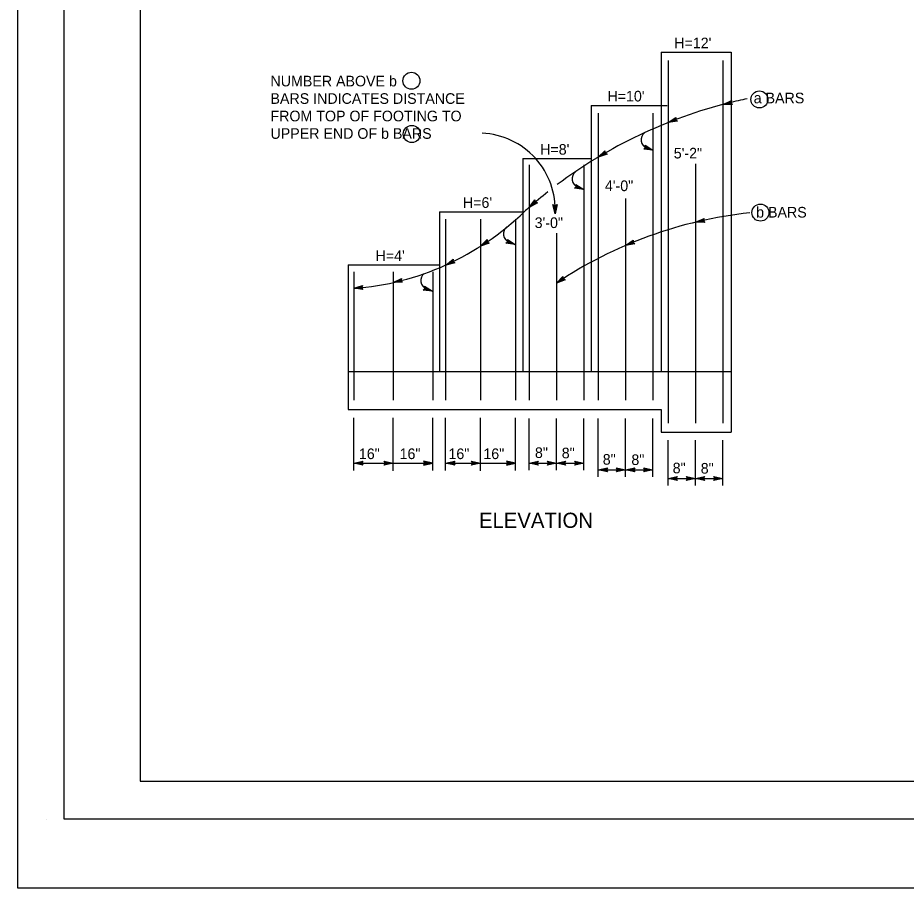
# Model space of a CAD drawing. Extents: x -894 to 866, y -476 to 714.
# Drawn here: x -894 to -309, y -476 to 96 of the extents above; entities that cross this region are included whole.
import ezdxf

# ---------------------------------------------------------------- set-up
doc = ezdxf.new("R2010")
doc.units = 0
doc.layers.add('10 Sheet Format', color=7, linetype='Continuous')
doc.layers.add('60 Nongeo Data', color=7, linetype='Continuous')

msp = doc.modelspace()

# ---------------------------------------------------------------- linework, layer by layer
at = {"layer": '10 Sheet Format'}
for p, q in [((-813.45, 643.97), (-813.45, -406.03)), ((-813.45, -406.03), (-438.24, -406.03)), ((-438.75, -406.03), (199.07, -406.03)), ((-875.41, -431.04), (-875.41, -431.04))]:
    msp.add_line(p, q, dxfattribs=at)
for points in [[(-894.04, 713.58), (865.96, 713.58), (865.96, -476.42), (-894.04, -476.42)], [(-863.43, 668.97), (836.57, 668.97), (836.57, -431.03), (-863.43, -431.03)], [(-863.43, 668.97), (836.57, 668.97), (836.57, -431.03), (-863.43, -431.03)]]:
    msp.add_lwpolyline(points, close=True, dxfattribs=at)
at = {"layer": '60 Nongeo Data'}
for p, q in [((-470.43, 73.61), (-424.43, 73.61)), ((-470.43, 73.61), (-470.43, -136.52)), ((-424.43, 73.61), (-424.43, -176.39)), ((-465.87, 68.18), (-465.87, -170.48)), ((-429.87, 68.18), (-429.87, -170.48)), ((-429.64, 39.09), (-424.15, 41.85)), ((-428.29, 39.44), (-424.29, 41.44)), ((-426.96, 39.77), (-424.38, 41.06)), ((-424.15, 41.85), (-424.6, 40.36)), ((-424.15, 41.85), (-424.15, 41.85)), ((-516.43, 38.61), (-466.43, 38.61)), ((-516.43, 38.61), (-516.43, -136.52)), ((-423.5, 39.26), (-429.64, 39.09)), ((-429.64, 39.09), (-429.64, 39.09)), ((-423.79, 39.55), (-428.3, 39.43)), ((-424.11, 39.84), (-426.96, 39.77)), ((-425.62, 40.1), (-424.52, 40.66)), ((-424.36, 40.14), (-425.62, 40.1)), ((-424.6, 40.36), (-423.5, 39.26)), ((-423.5, 39.26), (-423.5, 39.26)), ((-511.87, 33.55), (-511.87, -155.36)), ((-475.87, 33.55), (-475.87, -155.36)), ((-465.88, 27.28), (-460.73, 30.64)), ((-464.58, 27.77), (-460.82, 30.22)), ((-463.29, 28.25), (-460.87, 29.83)), ((-462, 28.74), (-460.96, 29.41)), ((-460.73, 30.64), (-461.01, 29.11)), ((-460.73, 30.64), (-460.73, 30.64)), ((-459.79, 28.14), (-465.88, 27.28)), ((-465.88, 27.28), (-465.88, 27.28)), ((-460.12, 28.4), (-464.59, 27.76)), ((-460.46, 28.65), (-463.29, 28.25)), ((-460.75, 28.91), (-462, 28.74)), ((-461.01, 29.11), (-459.79, 28.14)), ((-459.79, 28.14), (-459.79, 28.14)), ((-480.76, 10.8), (-481.06, 12.33)), ((-481.06, 12.33), (-481.06, 12.33)), ((-481.06, 12.33), (-475.87, 9.04)), ((-480.98, 11.92), (-477.17, 9.51)), ((-511.93, 4.55), (-507.45, 8.75)), ((-506.09, 6.46), (-511.93, 4.55)), ((-506.46, 6.65), (-510.75, 5.25)), ((-510.74, 5.26), (-507.47, 8.32)), ((-509.56, 5.96), (-507.44, 7.94)), ((-506.84, 6.84), (-509.56, 5.96)), ((-508.37, 6.66), (-507.46, 7.51)), ((-507.17, 7.05), (-508.37, 6.66)), ((-507.45, 8.75), (-507.46, 7.2)), ((-507.46, 7.2), (-506.09, 6.46)), ((-507.45, 8.75), (-507.45, 8.75)), ((-506.09, 6.46), (-506.09, 6.46)), ((-481.96, 9.82), (-480.76, 10.8)), ((-475.87, 9.04), (-481.96, 9.82)), ((-481.96, 9.82), (-481.96, 9.82)), ((-477.18, 9.5), (-481.62, 10.08)), ((-478.47, 9.98), (-481.34, 10.35)), ((-479.77, 10.45), (-480.99, 10.6)), ((-480.88, 11.51), (-478.47, 9.98)), ((-480.83, 11.12), (-479.77, 10.45)), ((-475.87, 9.04), (-475.87, 9.04)), ((-561.43, 3.61), (-516.43, 3.61)), ((-561.43, 3.61), (-561.43, -136.52)), ((-511.93, 4.55), (-511.93, 4.55)), ((-447.87, 0.18), (-447.87, -170.48)), ((-557.37, -0.46), (-557.37, -155.36)), ((-521.37, -0.46), (-521.37, -155.36)), ((-527.45, -15.88), (-526.24, -14.9)), ((-521.35, -16.66), (-527.45, -15.88)), ((-527.45, -15.88), (-527.45, -15.88)), ((-522.66, -16.2), (-527.1, -15.62)), ((-523.95, -15.72), (-526.82, -15.36)), ((-526.24, -14.9), (-526.54, -13.37)), ((-526.54, -13.37), (-526.54, -13.37)), ((-526.54, -13.37), (-521.35, -16.66)), ((-525.25, -15.26), (-526.48, -15.1)), ((-526.46, -13.78), (-522.65, -16.2)), ((-526.36, -14.19), (-523.95, -15.72)), ((-526.31, -14.58), (-525.25, -15.26)), ((-525.29, -15.24), (-521.35, -16.66)), ((-521.35, -16.66), (-521.35, -16.66)), ((-493.87, -22.7), (-493.87, -155.36)), ((-557.37, -28.49), (-553.71, -23.55)), ((-551.96, -25.57), (-557.37, -28.49)), ((-557.37, -28.49), (-557.37, -28.49)), ((-552.36, -25.44), (-556.33, -27.59)), ((-556.32, -27.58), (-553.66, -23.98)), ((-555.28, -26.68), (-553.56, -24.35)), ((-552.77, -25.32), (-555.28, -26.68)), ((-554.24, -25.78), (-553.5, -24.78)), ((-553.13, -25.18), (-554.24, -25.78)), ((-553.71, -23.55), (-553.71, -23.55)), ((-553.71, -23.55), (-553.45, -25.08)), ((-553.45, -25.08), (-551.96, -25.57)), ((-551.96, -25.57), (-551.96, -25.57)), ((-540.32, -32.66), (-541.7, -26.67)), ((-541.7, -26.67), (-541.7, -26.67)), ((-541.7, -26.67), (-540.36, -27.46)), ((-540.33, -31.27), (-541.34, -26.9)), ((-540.34, -29.9), (-540.99, -27.08)), ((-540.35, -28.52), (-540.63, -27.31)), ((-540.36, -27.46), (-539.03, -26.65)), ((-540.09, -27.28), (-540.35, -28.52)), ((-539.74, -27.11), (-540.34, -29.9)), ((-539.38, -26.87), (-540.33, -31.28)), ((-539.03, -26.65), (-540.32, -32.66)), ((-539.03, -26.65), (-539.03, -26.65)), ((-616.43, -31.39), (-561.43, -31.39)), ((-616.43, -31.39), (-616.43, -136.52)), ((-540.32, -32.66), (-540.32, -32.66)), ((-612.37, -36.35), (-612.37, -155.36)), ((-589.37, -36.35), (-589.37, -155.36)), ((-566.37, -36.35), (-566.37, -155.36)), ((-447.82, -38.28), (-442.22, -35.74)), ((-441.67, -38.36), (-447.82, -38.28)), ((-447.82, -38.28), (-447.82, -38.28)), ((-441.96, -38.05), (-446.47, -38)), ((-446.46, -37.99), (-442.38, -36.14)), ((-445.11, -37.71), (-442.48, -36.52)), ((-442.26, -37.75), (-445.11, -37.71)), ((-443.76, -37.43), (-442.63, -36.92)), ((-442.5, -37.45), (-443.76, -37.43)), ((-442.22, -35.74), (-442.73, -37.21)), ((-442.73, -37.21), (-441.67, -38.36)), ((-442.22, -35.74), (-442.22, -35.74)), ((-441.67, -38.36), (-441.67, -38.36)), ((-539.37, -45.58), (-539.37, -155.36)), ((-589.42, -54.06), (-585.09, -49.71)), ((-583.65, -51.95), (-589.42, -54.06)), ((-584.02, -51.77), (-588.26, -53.32)), ((-588.25, -53.31), (-585.09, -50.14)), ((-587.09, -52.57), (-585.05, -50.52)), ((-584.41, -51.6), (-587.09, -52.57)), ((-585.93, -51.83), (-585.06, -50.95)), ((-584.75, -51.4), (-585.93, -51.83)), ((-585.09, -49.71), (-585.09, -49.71)), ((-585.09, -49.71), (-585.04, -51.26)), ((-585.04, -51.26), (-583.65, -51.95)), ((-583.65, -51.95), (-583.65, -51.95)), ((-572.63, -52.15), (-571.42, -51.17)), ((-566.53, -52.93), (-572.63, -52.15)), ((-572.63, -52.15), (-572.63, -52.15)), ((-567.84, -52.46), (-572.28, -51.89)), ((-569.13, -51.99), (-572, -51.62)), ((-571.42, -51.17), (-571.72, -49.64)), ((-571.72, -49.64), (-571.72, -49.64)), ((-571.72, -49.64), (-566.53, -52.93)), ((-570.43, -51.52), (-571.66, -51.37)), ((-571.64, -50.05), (-567.83, -52.46)), ((-571.54, -50.46), (-569.13, -51.99)), ((-571.49, -50.85), (-570.43, -51.52)), ((-570.47, -51.51), (-566.53, -52.93)), ((-493.9, -53.56), (-488.84, -50.07)), ((-487.84, -52.54), (-493.9, -53.56)), ((-488.17, -52.29), (-492.62, -53.04)), ((-492.61, -53.03), (-488.93, -50.49)), ((-491.34, -52.52), (-488.96, -50.88)), ((-488.52, -52.05), (-491.34, -52.52)), ((-490.06, -52), (-489.04, -51.3)), ((-488.82, -51.79), (-490.06, -52)), ((-488.84, -50.07), (-489.08, -51.6)), ((-489.08, -51.6), (-487.84, -52.54)), ((-488.84, -50.07), (-488.84, -50.07)), ((-487.84, -52.54), (-487.84, -52.54)), ((-589.42, -54.06), (-589.42, -54.06)), ((-566.53, -52.93), (-566.53, -52.93)), ((-493.9, -53.56), (-493.9, -53.56)), ((-612.3, -66.45), (-607.47, -62.65)), ((-611.05, -65.84), (-607.52, -63.08)), ((-609.81, -65.25), (-607.53, -63.46)), ((-608.56, -64.66), (-607.59, -63.89)), ((-607.47, -62.65), (-607.61, -64.2)), ((-607.61, -64.2), (-606.31, -65.06)), ((-607.47, -62.65), (-607.47, -62.65)), ((-676.43, -66.39), (-616.43, -66.39)), ((-676.43, -66.39), (-676.43, -161.39)), ((-606.31, -65.06), (-612.3, -66.45)), ((-612.3, -66.45), (-612.3, -66.45)), ((-606.66, -64.83), (-611.06, -65.85)), ((-607.03, -64.61), (-609.81, -65.25)), ((-607.34, -64.37), (-608.56, -64.66)), ((-606.31, -65.06), (-606.31, -65.06)), ((-672.87, -70.98), (-672.87, -155.36)), ((-646.87, -70.98), (-646.87, -155.36)), ((-646.83, -77.92), (-641.31, -75.22)), ((-645.48, -77.59), (-641.45, -75.62)), ((-644.14, -77.27), (-641.54, -76)), ((-641.31, -75.22), (-641.77, -76.7)), ((-641.31, -75.22), (-641.31, -75.22)), ((-620.87, -70.98), (-620.87, -155.36)), ((-539.33, -78.44), (-535.1, -73.98)), ((-533.99, -76.02), (-538.19, -77.66)), ((-538.18, -77.65), (-535.09, -74.41)), ((-537.04, -76.89), (-535.05, -74.79)), ((-534.38, -75.85), (-537.04, -76.89)), ((-535.89, -76.12), (-535.04, -75.22)), ((-534.72, -75.66), (-535.89, -76.12)), ((-535.1, -73.98), (-535.1, -73.98)), ((-535.1, -73.98), (-535.02, -75.53)), ((-535.02, -75.53), (-533.61, -76.19)), ((-672.89, -81.77), (-667.02, -79.96)), ((-666.8, -82.62), (-672.89, -81.77)), ((-672.89, -81.77), (-672.89, -81.77)), ((-667.05, -82.29), (-671.52, -81.66)), ((-671.51, -81.66), (-667.23, -80.34)), ((-670.14, -81.55), (-667.37, -80.7)), ((-667.31, -81.95), (-670.14, -81.55)), ((-668.76, -81.44), (-667.58, -81.08)), ((-667.52, -81.61), (-668.76, -81.44)), ((-667.02, -79.96), (-667.71, -81.35)), ((-667.71, -81.35), (-666.8, -82.62)), ((-667.02, -79.96), (-667.02, -79.96)), ((-640.68, -77.81), (-646.83, -77.92)), ((-646.83, -77.92), (-646.83, -77.92)), ((-640.97, -77.52), (-645.49, -77.6)), ((-641.29, -77.22), (-644.14, -77.27)), ((-642.8, -76.95), (-641.69, -76.4)), ((-641.54, -76.93), (-642.8, -76.95)), ((-641.77, -76.7), (-640.68, -77.81)), ((-640.68, -77.81), (-640.68, -77.81)), ((-625.91, -81.89), (-626.2, -80.36)), ((-626.2, -80.36), (-626.2, -80.36)), ((-626.2, -80.36), (-621.02, -83.66)), ((-626.12, -80.77), (-622.31, -83.19)), ((-626.02, -81.19), (-623.61, -82.72)), ((-625.98, -81.57), (-624.91, -82.25)), ((-533.61, -76.19), (-539.33, -78.44)), ((-539.33, -78.44), (-539.33, -78.44)), ((-533.61, -76.19), (-533.61, -76.19)), ((-666.8, -82.62), (-666.8, -82.62)), ((-627.11, -82.87), (-625.91, -81.89)), ((-621.02, -83.66), (-627.11, -82.87)), ((-627.11, -82.87), (-627.11, -82.87)), ((-622.32, -83.19), (-626.77, -82.61)), ((-623.61, -82.72), (-626.48, -82.35)), ((-624.91, -82.25), (-626.14, -82.09)), ((-624.95, -82.24), (-621.02, -83.66)), ((-621.02, -83.66), (-621.02, -83.66)), ((-676.43, -136.52), (-424.43, -136.52)), ((-676.43, -161.39), (-470.43, -161.39)), ((-470.43, -161.39), (-470.43, -176.39)), ((-672.87, -201.56), (-672.87, -166.99)), ((-646.87, -201.75), (-646.87, -166.99)), ((-620.87, -201.56), (-620.87, -166.99)), ((-612.37, -201.56), (-612.37, -166.99)), ((-589.37, -201.75), (-589.37, -166.99)), ((-566.37, -201.56), (-566.37, -166.99)), ((-557.37, -201.49), (-557.37, -167.45)), ((-539.37, -201.43), (-539.37, -167.45)), ((-521.37, -201.43), (-521.37, -167.45)), ((-511.87, -205.89), (-511.87, -167.45)), ((-493.87, -205.84), (-493.87, -167.45)), ((-475.87, -205.84), (-475.87, -167.45)), ((-521.37, -188.79), (-521.37, -171.67)), ((-475.87, -193.2), (-475.87, -176.08)), ((-470.43, -176.39), (-424.43, -176.39)), ((-465.87, -211.56), (-465.87, -181.75)), ((-447.87, -211.51), (-447.87, -181.75)), ((-429.87, -211.51), (-429.87, -181.75)), ((-429.87, -198.86), (-429.87, -181.75)), ((-672.87, -196.83), (-666.87, -195.5)), ((-666.87, -198.17), (-672.87, -196.83)), ((-672.87, -196.83), (-672.87, -196.83)), ((-672.87, -196.83), (-620.87, -196.83)), ((-667.08, -197.82), (-671.49, -196.83)), ((-671.48, -196.83), (-667.1, -195.86)), ((-670.1, -196.83), (-667.28, -196.21)), ((-667.32, -197.46), (-670.1, -196.83)), ((-668.72, -196.83), (-667.51, -196.57)), ((-667.49, -197.11), (-668.72, -196.83)), ((-666.87, -195.5), (-667.67, -196.83)), ((-667.67, -196.83), (-666.87, -198.17)), ((-666.87, -195.5), (-666.87, -195.5)), ((-666.87, -198.17), (-666.87, -198.17)), ((-652.07, -196.83), (-652.87, -195.49)), ((-652.87, -195.49), (-652.87, -195.49)), ((-652.87, -195.49), (-646.87, -196.83)), ((-646.87, -196.83), (-652.87, -198.16)), ((-652.87, -198.16), (-652.07, -196.83)), ((-652.87, -198.16), (-652.87, -198.16)), ((-652.65, -195.85), (-648.25, -196.83)), ((-648.26, -196.83), (-652.63, -197.8)), ((-649.63, -196.83), (-652.46, -197.46)), ((-652.42, -196.21), (-649.63, -196.83)), ((-652.24, -196.55), (-651.01, -196.83)), ((-651.01, -196.83), (-652.22, -197.1)), ((-646.87, -196.83), (-646.87, -196.83)), ((-620.87, -196.83), (-626.87, -195.5)), ((-626.87, -195.5), (-626.87, -195.5)), ((-626.87, -195.5), (-626.07, -196.83)), ((-626.07, -196.83), (-626.87, -198.17)), ((-626.87, -198.17), (-620.87, -196.83)), ((-626.87, -198.17), (-626.87, -198.17)), ((-626.65, -197.82), (-622.25, -196.83)), ((-622.26, -196.83), (-626.63, -195.86)), ((-623.63, -196.83), (-626.46, -196.21)), ((-626.42, -197.46), (-623.63, -196.83)), ((-626.24, -197.11), (-625.01, -196.83)), ((-625.01, -196.83), (-626.22, -196.57)), ((-620.87, -196.83), (-620.87, -196.83)), ((-612.37, -196.83), (-606.37, -195.5)), ((-606.37, -198.17), (-612.37, -196.83)), ((-612.37, -196.83), (-612.37, -196.83)), ((-612.37, -196.83), (-566.37, -196.83)), ((-606.58, -197.82), (-610.99, -196.83)), ((-610.98, -196.83), (-606.6, -195.86)), ((-609.61, -196.83), (-606.78, -196.21)), ((-606.82, -197.46), (-609.61, -196.83)), ((-608.22, -196.83), (-607.01, -196.57)), ((-606.99, -197.11), (-608.22, -196.83)), ((-606.37, -195.5), (-607.17, -196.83)), ((-607.17, -196.83), (-606.37, -198.17)), ((-606.37, -195.5), (-606.37, -195.5)), ((-606.37, -198.17), (-606.37, -198.17)), ((-594.57, -196.83), (-595.37, -195.49)), ((-595.37, -195.49), (-595.37, -195.49)), ((-595.37, -195.49), (-589.37, -196.83)), ((-589.37, -196.83), (-595.37, -198.16)), ((-595.37, -198.16), (-594.57, -196.83)), ((-595.37, -198.16), (-595.37, -198.16)), ((-595.15, -195.85), (-590.75, -196.83)), ((-590.76, -196.83), (-595.13, -197.8)), ((-592.13, -196.83), (-594.96, -197.46)), ((-594.92, -196.21), (-592.13, -196.83)), ((-594.74, -196.55), (-593.51, -196.83)), ((-593.51, -196.83), (-594.72, -197.1)), ((-589.37, -196.83), (-589.37, -196.83)), ((-566.37, -196.83), (-572.37, -195.5)), ((-572.37, -195.5), (-572.37, -195.5)), ((-572.37, -195.5), (-571.57, -196.83)), ((-571.57, -196.83), (-572.37, -198.17)), ((-572.37, -198.17), (-566.37, -196.83)), ((-572.37, -198.17), (-572.37, -198.17)), ((-572.15, -197.82), (-567.75, -196.83)), ((-567.76, -196.83), (-572.13, -195.86)), ((-569.13, -196.83), (-571.96, -196.21)), ((-571.92, -197.46), (-569.13, -196.83)), ((-571.74, -197.11), (-570.51, -196.83)), ((-570.51, -196.83), (-571.72, -196.57)), ((-566.37, -196.83), (-566.37, -196.83)), ((-557.37, -196.83), (-551.37, -195.5)), ((-551.37, -198.17), (-557.37, -196.83)), ((-557.37, -196.83), (-557.37, -196.83)), ((-557.37, -196.83), (-539.37, -196.83)), ((-551.58, -197.82), (-555.99, -196.83)), ((-555.98, -196.83), (-551.6, -195.86)), ((-554.61, -196.83), (-551.78, -196.21)), ((-551.82, -197.46), (-554.61, -196.83)), ((-553.22, -196.83), (-552.02, -196.57)), ((-551.99, -197.11), (-553.22, -196.83)), ((-551.37, -195.5), (-552.17, -196.83)), ((-552.17, -196.83), (-551.37, -198.17)), ((-551.37, -195.5), (-551.37, -195.5)), ((-551.37, -198.17), (-551.37, -198.17)), ((-544.57, -196.83), (-545.37, -195.49)), ((-545.37, -195.49), (-545.37, -195.49)), ((-545.37, -195.49), (-539.37, -196.83)), ((-539.37, -196.83), (-545.37, -198.16)), ((-545.37, -198.16), (-544.57, -196.83)), ((-545.37, -198.16), (-545.37, -198.16)), ((-545.15, -195.85), (-540.75, -196.83)), ((-540.76, -196.83), (-545.13, -197.8)), ((-542.13, -196.83), (-544.96, -197.46)), ((-544.92, -196.21), (-542.13, -196.83)), ((-544.74, -196.55), (-543.51, -196.83)), ((-543.51, -196.83), (-544.72, -197.1)), ((-539.37, -196.83), (-533.37, -195.5)), ((-533.37, -198.17), (-539.37, -196.83)), ((-539.37, -196.83), (-539.37, -196.83)), ((-539.37, -196.83), (-539.37, -196.83)), ((-539.37, -196.83), (-521.37, -196.83)), ((-533.59, -197.82), (-537.99, -196.83)), ((-537.98, -196.83), (-533.6, -195.86)), ((-536.61, -196.83), (-533.78, -196.21)), ((-533.82, -197.46), (-536.61, -196.83)), ((-535.22, -196.83), (-534.02, -196.57)), ((-533.99, -197.11), (-535.22, -196.83)), ((-533.37, -195.5), (-534.17, -196.83)), ((-534.17, -196.83), (-533.37, -198.17)), ((-533.37, -195.5), (-533.37, -195.5)), ((-533.37, -198.17), (-533.37, -198.17)), ((-526.57, -196.83), (-527.37, -195.49)), ((-527.37, -195.49), (-527.37, -195.49)), ((-527.37, -195.49), (-521.37, -196.83)), ((-521.37, -196.83), (-527.37, -198.16)), ((-527.37, -198.16), (-526.57, -196.83)), ((-527.37, -198.16), (-527.37, -198.16)), ((-527.15, -195.85), (-522.75, -196.83)), ((-522.76, -196.83), (-527.13, -197.8)), ((-524.13, -196.83), (-526.96, -197.46)), ((-526.92, -196.21), (-524.13, -196.83)), ((-526.74, -196.55), (-525.51, -196.83)), ((-525.51, -196.83), (-526.72, -197.1)), ((-521.37, -196.83), (-521.37, -196.83)), ((-511.87, -201.24), (-505.87, -199.91)), ((-505.87, -202.58), (-511.87, -201.24)), ((-511.87, -201.24), (-511.87, -201.24)), ((-511.87, -201.24), (-493.87, -201.24)), ((-506.09, -202.22), (-510.49, -201.24)), ((-510.48, -201.24), (-506.1, -200.27)), ((-509.11, -201.24), (-506.28, -200.62)), ((-506.32, -201.86), (-509.11, -201.24)), ((-507.72, -201.24), (-506.52, -200.97)), ((-506.5, -201.52), (-507.72, -201.24)), ((-505.87, -199.91), (-506.67, -201.24)), ((-506.67, -201.24), (-505.87, -202.58)), ((-505.87, -199.91), (-505.87, -199.91)), ((-505.87, -202.58), (-505.87, -202.58)), ((-499.07, -201.24), (-499.87, -199.9)), ((-499.87, -199.9), (-499.87, -199.9)), ((-499.87, -199.9), (-493.87, -201.24)), ((-493.87, -201.24), (-499.87, -202.57)), ((-499.87, -202.57), (-499.07, -201.24)), ((-499.87, -202.57), (-499.87, -202.57)), ((-499.65, -200.26), (-495.25, -201.24)), ((-495.26, -201.24), (-499.63, -202.21)), ((-496.63, -201.24), (-499.46, -201.86)), ((-499.42, -200.61), (-496.63, -201.24)), ((-499.24, -200.96), (-498.01, -201.24)), ((-498.01, -201.24), (-499.22, -201.5)), ((-493.87, -201.24), (-487.87, -199.91)), ((-487.87, -202.58), (-493.87, -201.24)), ((-493.87, -201.24), (-493.87, -201.24)), ((-493.87, -201.24), (-493.87, -201.24)), ((-493.87, -201.24), (-475.87, -201.24)), ((-488.09, -202.22), (-492.49, -201.24)), ((-492.48, -201.24), (-488.1, -200.27)), ((-491.11, -201.24), (-488.28, -200.62)), ((-488.32, -201.86), (-491.11, -201.24)), ((-489.72, -201.24), (-488.52, -200.97)), ((-488.5, -201.52), (-489.72, -201.24)), ((-487.87, -199.91), (-488.67, -201.24)), ((-488.67, -201.24), (-487.87, -202.58)), ((-487.87, -199.91), (-487.87, -199.91)), ((-487.87, -202.58), (-487.87, -202.58)), ((-481.07, -201.24), (-481.87, -199.9)), ((-481.87, -199.9), (-481.87, -199.9)), ((-481.87, -199.9), (-475.87, -201.24)), ((-475.87, -201.24), (-481.87, -202.57)), ((-481.87, -202.57), (-481.07, -201.24)), ((-481.87, -202.57), (-481.87, -202.57)), ((-481.65, -200.26), (-477.25, -201.24)), ((-477.26, -201.24), (-481.63, -202.21)), ((-478.63, -201.24), (-481.46, -201.86)), ((-481.42, -200.61), (-478.63, -201.24)), ((-481.24, -200.96), (-480.01, -201.24)), ((-480.01, -201.24), (-481.22, -201.5)), ((-475.87, -201.24), (-475.87, -201.24)), ((-465.87, -206.91), (-459.87, -205.58)), ((-459.87, -208.25), (-465.87, -206.91)), ((-465.87, -206.91), (-465.87, -206.91)), ((-465.87, -206.91), (-447.87, -206.91)), ((-460.09, -207.89), (-464.49, -206.91)), ((-464.48, -206.9), (-460.1, -205.94)), ((-463.11, -206.91), (-460.28, -206.28)), ((-460.32, -207.53), (-463.11, -206.91)), ((-461.73, -206.91), (-460.52, -206.64)), ((-460.5, -207.18), (-461.73, -206.91)), ((-459.87, -205.58), (-460.67, -206.91)), ((-460.67, -206.91), (-459.87, -208.25)), ((-459.87, -205.58), (-459.87, -205.58)), ((-459.87, -208.25), (-459.87, -208.25)), ((-453.07, -206.91), (-453.87, -205.57)), ((-453.87, -205.57), (-453.87, -205.57)), ((-453.87, -205.57), (-447.87, -206.91)), ((-447.87, -206.91), (-453.87, -208.24)), ((-453.87, -208.24), (-453.07, -206.91)), ((-453.87, -208.24), (-453.87, -208.24)), ((-453.65, -205.92), (-449.25, -206.91)), ((-449.26, -206.91), (-453.63, -207.88)), ((-450.63, -206.9), (-453.46, -207.53)), ((-453.42, -206.28), (-450.63, -206.9)), ((-453.24, -206.63), (-452.01, -206.9)), ((-452.01, -206.9), (-453.22, -207.17)), ((-447.87, -206.91), (-441.87, -205.58)), ((-441.87, -208.25), (-447.87, -206.91)), ((-447.87, -206.91), (-447.87, -206.91)), ((-447.87, -206.91), (-447.87, -206.91)), ((-447.87, -206.91), (-429.87, -206.91)), ((-442.09, -207.89), (-446.49, -206.91)), ((-446.48, -206.9), (-442.1, -205.94)), ((-445.11, -206.91), (-442.28, -206.28)), ((-442.32, -207.53), (-445.11, -206.91)), ((-443.73, -206.91), (-442.52, -206.64)), ((-442.5, -207.18), (-443.73, -206.91)), ((-441.87, -205.58), (-442.67, -206.91)), ((-442.67, -206.91), (-441.87, -208.25)), ((-441.87, -205.58), (-441.87, -205.58)), ((-441.87, -208.25), (-441.87, -208.25)), ((-435.07, -206.91), (-435.87, -205.57)), ((-435.87, -205.57), (-435.87, -205.57)), ((-435.87, -205.57), (-429.87, -206.91)), ((-429.87, -206.91), (-435.87, -208.24)), ((-435.87, -208.24), (-435.07, -206.91)), ((-435.87, -208.24), (-435.87, -208.24)), ((-435.65, -205.92), (-431.25, -206.91)), ((-431.26, -206.91), (-435.63, -207.88)), ((-432.63, -206.9), (-435.46, -207.53)), ((-435.42, -206.28), (-432.63, -206.9)), ((-435.24, -206.63), (-434.01, -206.9)), ((-434.01, -206.9), (-435.22, -207.17)), ((-429.87, -206.91), (-429.87, -206.91))]:
    msp.add_line(p, q, dxfattribs=at)
for centre in [(-634.89, 54.8), (-405.8, 42.5), (-634.63, 19.76), (-405.11, -31.97)]:
    msp.add_circle(centre, 5.6, dxfattribs=at)
for centre, radius, start, end in [((-347.94, -269.22), 319.08, 101.90102, 104.13617), ((-347.94, -269.22), 319.08, 104.05352, 126.75429), ((-590.63, -30.01), 50.38, 356.97986, 87.35192), ((-477.75, 15.97), 5.88, 127.58968, 249.52723), ((-523.23, -9.73), 5.88, 127.58968, 249.52723), ((-347.94, -269.22), 319.08, 128.16892, 131.0222), ((-347.94, -269.22), 319.08, 131.01011, 131.76598), ((-686.26, 98.19), 180.48, 274.25698, 314.18341), ((-382.36, -312.37), 281.8, 96.06803, 123.83698), ((-568.41, -46), 5.88, 127.58968, 249.52723), ((-622.89, -76.72), 5.88, 127.58968, 249.52723)]:
    msp.add_arc(centre, radius, start, end, dxfattribs=at)

# ---------------------------------------------------------------- texts
for s, height, p in [("H=12'", 7, (-461.83, 76.15)), ('NUMBER ABOVE b', 6.9999, (-727.67, 51.09)), ("H=10'", 7, (-505.83, 41.15)), ('a BARS', 7, (-409.51, 39.94)), ('BARS INDICATES DISTANCE', 6.9999, (-727.67, 39.59)), ('FROM TOP OF FOOTING TO', 6.9999, (-727.67, 28.09)), ('UPPER END OF b BARS', 6.9999, (-727.67, 16.59)), ("H=8'", 7, (-550.11, 6.15)), ('5\'-2"', 7, (-462.15, 3.66)), ('4\'-0"', 7, (-507.49, -17.82)), ("H=6'", 7, (-600.97, -28.85)), ('b BARS', 7, (-407.91, -35.21)), ('3\'-0"', 7, (-553.74, -42.1)), ("H=4'", 7, (-658.47, -63.85)), ('16"', 7, (-669.46, -194.11)), ('16"', 7, (-642.66, -194.11)), ('16"', 7, (-610.49, -194.11)), ('16"', 7, (-587.5, -194.11)), ('8"', 7, (-553.55, -193.39)), ('8"', 7, (-535.89, -193.59)), ('8"', 7, (-508.9, -197.8)), ('8"', 7, (-490.05, -198)), ('8"', 7, (-462.88, -203.47)), ('8"', 7, (-444.39, -203.66)), ('ELEVATION', 10, (-590.41, -239.37))]:
    msp.add_text(s, height=height, dxfattribs=at).set_placement(p)

doc.saveas('drawing.dxf')
